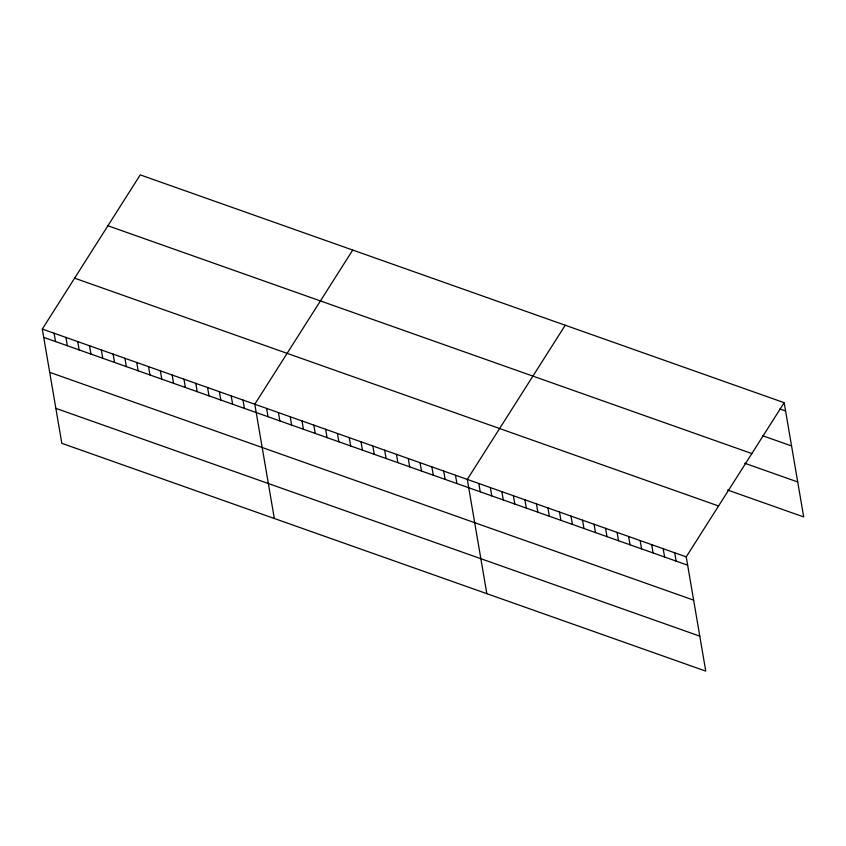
<?xml version="1.0" encoding="UTF-8"?>
<svg xmlns="http://www.w3.org/2000/svg" width="846" height="846" viewBox="0 0 846 846"><rect width="100%" height="100%" fill="white"/><g stroke="black" fill="none" stroke-linecap="round" stroke-linejoin="round"><path stroke-width="1.27" d="M784.168 402.685L686.233 556.869L705.765 671.121L61.832 443.315L42.3 329.062L140.235 174.879L784.168 402.685L803.7 516.938L727.645 490.035M352.729 250.056L254.794 404.229L274.326 518.492M565.234 325.224L467.299 479.407L486.831 593.67M779.832 408.967L785.596 410.997M762.764 435.775L791.57 445.958M107.918 225.755L751.851 453.562M744.723 463.227L797.725 481.977M74.617 278.175L718.55 505.982M42.3 329.062L686.233 556.869M43.717 337.374L687.661 565.181M49.703 372.335L693.635 600.142M55.857 408.354L699.79 636.16M674.706 552.787L676.134 561.11M663.19 548.716L664.607 557.028M651.663 544.634L653.091 552.956M640.136 540.562L641.564 548.874M628.62 536.48L630.037 544.803M617.094 532.409L618.521 540.721M605.577 528.327L606.994 536.65M594.051 524.256L595.468 532.568M582.524 520.174L583.952 528.496M571.008 516.102L572.425 524.414M559.481 512.02L560.898 520.343M547.954 507.949L549.382 516.261M536.438 503.867L537.855 512.19M524.911 499.796L526.328 508.108M513.385 495.714L514.812 504.036M501.868 491.642L503.285 499.954M490.342 487.56L491.769 495.883M478.815 483.489L480.242 491.801M455.486 475.23L456.914 483.552M443.685 471.053L445.112 479.375M431.883 466.876L433.3 475.198M420.071 462.709L421.498 471.021M408.269 458.532L409.686 466.844M396.467 454.355L397.884 462.667M384.655 450.178L386.083 458.49M372.853 446.001L374.27 454.313M361.052 441.824L362.469 450.146M349.239 437.646L350.667 445.969M337.438 433.469L338.855 441.792M325.636 429.292L327.053 437.615M313.824 425.115L315.251 433.438M302.022 420.938L303.439 429.26M290.21 416.761L291.637 425.083M278.408 412.584L279.836 420.906M266.606 408.407L268.023 416.729M242.992 400.052L244.409 408.375M231.191 395.886L232.608 404.198M219.378 391.709L220.806 400.021M207.577 387.531L208.994 395.843M195.775 383.354L197.192 391.666M183.963 379.177L185.39 387.489M172.161 375L173.578 383.323M160.359 370.823L161.776 379.145M148.547 366.646L149.975 374.968M136.745 362.469L138.162 370.791M124.933 358.292L126.361 366.614M113.131 354.114L114.559 362.437M101.33 349.937L102.747 358.26M89.517 345.76L90.945 354.083M77.716 341.583L79.143 349.906M65.914 337.406L67.331 345.728M54.102 333.229L55.529 341.551"/></g></svg>
